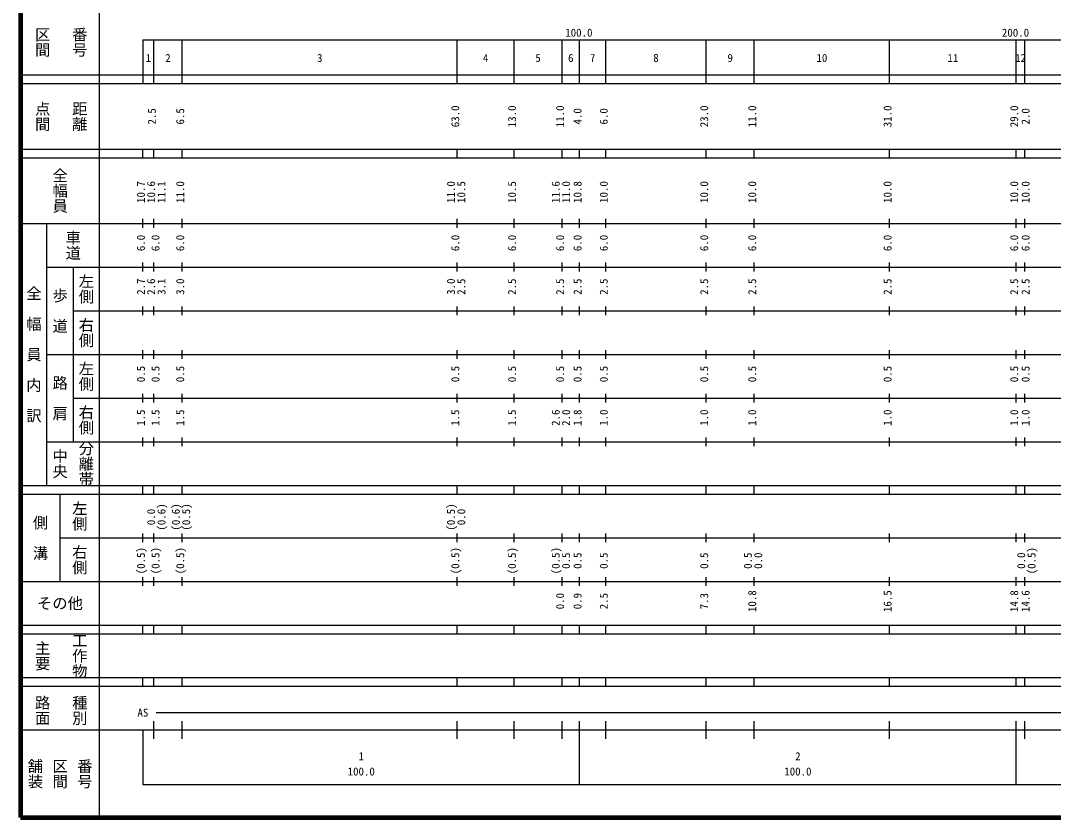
# Model space of a CAD drawing. Units: millimetres on the paper, enlarged 1000 times. Extents: x 40000 to 680000, y 20000 to 380000.
# Drawn here: x 40000 to 276508, y 20000 to 202409 of the extents above; entities that cross this region are included whole.
import ezdxf
from ezdxf.enums import TextEntityAlignment as Align

# ---------------------------------------------------------------- set-up
doc = ezdxf.new("R2010")
doc.units = ezdxf.units.MM
doc.header["$LTSCALE"] = 1000
doc.layers.add('M-TTL', color=2, linetype='Continuous', lineweight=140)
doc.layers.add('M-TTL-BAND', color=7, linetype='Continuous', lineweight=25)
doc.styles.add('@ＭＳ ゴシック', font='')
doc.styles.add('ＭＳ ゴシック', font='')
doc.styles.get('@ＭＳ ゴシック').set_extended_font_data('@MS Gothic')
doc.styles.get('ＭＳ ゴシック').set_extended_font_data('MS Gothic')

msp = doc.modelspace()

# ---------------------------------------------------------------- linework, layer by layer
at = {"layer": 'M-TTL'}
for p, q in [((40000, 380000), (40000, 20000)), ((40000, 20000), (680000, 20000))]:
    msp.add_line(p, q, dxfattribs=at)
at = {"layer": 'M-TTL-BAND'}
for p, q in [((58000, 370000), (58000, 20000)), ((68000, 198000), (579000, 198000)), ((68000, 198000), (68000, 188000)), ((70500, 188000), (70500, 198000)), ((77000, 188000), (77000, 198000)), ((140000, 188000), (140000, 198000)), ((153000, 188000), (153000, 198000)), ((164000, 188000), (164000, 198000)), ((168000, 188000), (168000, 198000)), ((174000, 188000), (174000, 198000)), ((197000, 188000), (197000, 198000)), ((208000, 188000), (208000, 198000)), ((239000, 188000), (239000, 198000)), ((268000, 188000), (268000, 198000)), ((270000, 188000), (270000, 198000)), ((40000, 190000), (579000, 190000)), ((40000, 188000), (579000, 188000)), ((40000, 173000), (579000, 173000)), ((68000, 171000), (68000, 173000)), ((70500, 171000), (70500, 173000)), ((77000, 171000), (77000, 173000)), ((140000, 171000), (140000, 173000)), ((153000, 171000), (153000, 173000)), ((164000, 171000), (164000, 173000)), ((168000, 171000), (168000, 173000)), ((174000, 171000), (174000, 173000)), ((197000, 171000), (197000, 173000)), ((208000, 171000), (208000, 173000)), ((239000, 171000), (239000, 173000)), ((268000, 171000), (268000, 173000)), ((270000, 171000), (270000, 173000)), ((40000, 171000), (579000, 171000)), ((68000, 155000), (68000, 157000)), ((70500, 155000), (70500, 157000)), ((77000, 155000), (77000, 157000)), ((140000, 155000), (140000, 157000)), ((153000, 155000), (153000, 157000)), ((164000, 155000), (164000, 157000)), ((168000, 155000), (168000, 157000)), ((174000, 155000), (174000, 157000)), ((197000, 155000), (197000, 157000)), ((208000, 155000), (208000, 157000)), ((239000, 155000), (239000, 157000)), ((268000, 155000), (268000, 157000)), ((270000, 155000), (270000, 157000)), ((40000, 156000), (579000, 156000)), ((46000, 96000), (46000, 156000)), ((68000, 145000), (68000, 147000)), ((70500, 145000), (70500, 147000)), ((77000, 145000), (77000, 147000)), ((140000, 145000), (140000, 147000)), ((153000, 145000), (153000, 147000)), ((164000, 145000), (164000, 147000)), ((168000, 145000), (168000, 147000)), ((174000, 145000), (174000, 147000)), ((197000, 145000), (197000, 147000)), ((208000, 145000), (208000, 147000)), ((239000, 145000), (239000, 147000)), ((268000, 145000), (268000, 147000)), ((270000, 145000), (270000, 147000)), ((46000, 146000), (579000, 146000)), ((52000, 146000), (52000, 106000)), ((52000, 136000), (579000, 136000)), ((68000, 135000), (68000, 137000)), ((70500, 135000), (70500, 137000)), ((77000, 135000), (77000, 137000)), ((140000, 135000), (140000, 137000)), ((153000, 135000), (153000, 137000)), ((164000, 135000), (164000, 137000)), ((168000, 135000), (168000, 137000)), ((174000, 135000), (174000, 137000)), ((197000, 135000), (197000, 137000)), ((208000, 135000), (208000, 137000)), ((239000, 135000), (239000, 137000)), ((268000, 135000), (268000, 137000)), ((270000, 135000), (270000, 137000)), ((46000, 126000), (579000, 126000)), ((68000, 125000), (68000, 127000)), ((70500, 125000), (70500, 127000)), ((77000, 125000), (77000, 127000)), ((140000, 125000), (140000, 127000)), ((153000, 125000), (153000, 127000)), ((164000, 125000), (164000, 127000)), ((168000, 125000), (168000, 127000)), ((174000, 125000), (174000, 127000)), ((197000, 125000), (197000, 127000)), ((208000, 125000), (208000, 127000)), ((239000, 125000), (239000, 127000)), ((268000, 125000), (268000, 127000)), ((270000, 125000), (270000, 127000)), ((52000, 116000), (579000, 116000)), ((68000, 115000), (68000, 117000)), ((70500, 115000), (70500, 117000)), ((77000, 115000), (77000, 117000)), ((140000, 115000), (140000, 117000)), ((153000, 115000), (153000, 117000)), ((164000, 115000), (164000, 117000)), ((168000, 115000), (168000, 117000)), ((174000, 115000), (174000, 117000)), ((197000, 115000), (197000, 117000)), ((208000, 115000), (208000, 117000)), ((239000, 115000), (239000, 117000)), ((268000, 115000), (268000, 117000)), ((270000, 115000), (270000, 117000)), ((68000, 105000), (68000, 107000)), ((70500, 105000), (70500, 107000)), ((77000, 105000), (77000, 107000)), ((140000, 105000), (140000, 107000)), ((153000, 105000), (153000, 107000)), ((164000, 105000), (164000, 107000)), ((168000, 105000), (168000, 107000)), ((174000, 105000), (174000, 107000)), ((197000, 105000), (197000, 107000)), ((208000, 105000), (208000, 107000)), ((239000, 105000), (239000, 107000)), ((268000, 105000), (268000, 107000)), ((270000, 105000), (270000, 107000)), ((46000, 106000), (579000, 106000)), ((40000, 96000), (579000, 96000)), ((68000, 94000), (68000, 96000)), ((70500, 94000), (70500, 96000)), ((77000, 94000), (77000, 96000)), ((140000, 94000), (140000, 96000)), ((153000, 94000), (153000, 96000)), ((164000, 94000), (164000, 96000)), ((168000, 94000), (168000, 96000)), ((174000, 94000), (174000, 96000)), ((197000, 94000), (197000, 96000)), ((208000, 94000), (208000, 96000)), ((239000, 94000), (239000, 96000)), ((268000, 94000), (268000, 96000)), ((270000, 94000), (270000, 96000)), ((40000, 94000), (579000, 94000)), ((49000, 94000), (49000, 74000)), ((49000, 84000), (579000, 84000)), ((68000, 83000), (68000, 85000)), ((70500, 83000), (70500, 85000)), ((77000, 83000), (77000, 85000)), ((140000, 83000), (140000, 85000)), ((153000, 83000), (153000, 85000)), ((164000, 83000), (164000, 85000)), ((168000, 83000), (168000, 85000)), ((174000, 83000), (174000, 85000)), ((197000, 83000), (197000, 85000)), ((208000, 83000), (208000, 85000)), ((239000, 83000), (239000, 85000)), ((268000, 83000), (268000, 85000)), ((270000, 83000), (270000, 85000)), ((40000, 74000), (579000, 74000)), ((68000, 73000), (68000, 75000)), ((70500, 73000), (70500, 75000)), ((77000, 73000), (77000, 75000)), ((140000, 73000), (140000, 75000)), ((153000, 73000), (153000, 75000)), ((164000, 73000), (164000, 75000)), ((168000, 73000), (168000, 75000)), ((174000, 73000), (174000, 75000)), ((197000, 73000), (197000, 75000)), ((208000, 73000), (208000, 75000)), ((239000, 73000), (239000, 75000)), ((268000, 73000), (268000, 75000)), ((270000, 73000), (270000, 75000)), ((40000, 64000), (579000, 64000)), ((68000, 62000), (68000, 64000)), ((70500, 62000), (70500, 64000)), ((77000, 62000), (77000, 64000)), ((140000, 62000), (140000, 64000)), ((153000, 62000), (153000, 64000)), ((164000, 62000), (164000, 64000)), ((168000, 62000), (168000, 64000)), ((174000, 62000), (174000, 64000)), ((197000, 62000), (197000, 64000)), ((208000, 62000), (208000, 64000)), ((239000, 62000), (239000, 64000)), ((268000, 62000), (268000, 64000)), ((270000, 62000), (270000, 64000)), ((40000, 62000), (579000, 62000)), ((40000, 52000), (579000, 52000)), ((40000, 50000), (579000, 50000)), ((68000, 50000), (68000, 52000)), ((70500, 50000), (70500, 52000)), ((77000, 50000), (77000, 52000)), ((140000, 50000), (140000, 52000)), ((153000, 50000), (153000, 52000)), ((164000, 50000), (164000, 52000)), ((168000, 50000), (168000, 52000)), ((174000, 50000), (174000, 52000)), ((197000, 50000), (197000, 52000)), ((208000, 50000), (208000, 52000)), ((239000, 50000), (239000, 52000)), ((268000, 50000), (268000, 52000)), ((270000, 50000), (270000, 52000)), ((71000, 44000), (565000, 44000)), ((70500, 38000), (70500, 42000)), ((77000, 38000), (77000, 42000)), ((140000, 38000), (140000, 42000)), ((153000, 38000), (153000, 42000)), ((164000, 38000), (164000, 42000)), ((168000, 27500), (168000, 42000)), ((174000, 38000), (174000, 42000)), ((197000, 38000), (197000, 42000)), ((208000, 38000), (208000, 42000)), ((239000, 38000), (239000, 42000)), ((268000, 27500), (268000, 42000)), ((270000, 38000), (270000, 42000)), ((40000, 40000), (579000, 40000)), ((68000, 40000), (68000, 27500)), ((68000, 27500), (579000, 27500))]:
    msp.add_line(p, q, dxfattribs=at)

# ---------------------------------------------------------------- texts
at = {"layer": 'M-TTL-BAND', "style": '@ＭＳ ゴシック'}
for s, p in [('区間', (45000, 197500)), ('番号', (53500, 197500)), ('点間', (45000, 180500)), ('距離', (53500, 180500)), ('全幅員', (49000, 163500)), ('車道', (52000, 151000)), ('左側', (55000, 141000)), ('全\u3000幅\u3000員\u3000内\u3000訳', (43000, 126000)), ('歩\u3000道', (49000, 136000)), ('右側', (55000, 131000)), ('左側', (55000, 121000)), ('路\u3000肩', (49000, 116000)), ('右側', (55000, 111000)), ('中央', (49000, 101000)), ('分離帯', (55000, 101000)), ('左側', (53500, 89000)), ('側\u3000溝', (44500, 84000)), ('右側', (53500, 79000)), ('工作物', (53500, 57000)), ('主要', (45000, 57000)), ('路面', (45000, 44500)), ('種別', (53500, 44500)), ('舗装', (43333, 30000)), ('区間', (49000, 30000)), ('番号', (54667, 30000))]:
    msp.add_text(s, height=2566, rotation=270, dxfattribs=at).set_placement(p, align=Align.MIDDLE_CENTER)
at = {"layer": 'M-TTL-BAND', "style": 'ＭＳ ゴシック'}
for s, p in [('100.0', (167844, 198195)), ('200.0', (267844, 198195)), ('1', (69250, 192405)), ('2', (73750, 192405)), ('3', (108500, 192405)), ('4', (146500, 192405)), ('5', (158500, 192405)), ('6', (166000, 192405)), ('7', (171000, 192405)), ('8', (185500, 192405)), ('9', (202500, 192405)), ('10', (223500, 192405)), ('11', (253500, 192405)), ('12', (269000, 192405)), ('AS', (68000, 42500)), ('1', (118000, 32523)), ('2', (218000, 32523)), ('100.0', (118000, 29033)), ('100.0', (218000, 29033))]:
    msp.add_text(s, height=1833, dxfattribs=at).set_placement(p, align=Align.BOTTOM_CENTER)
for s, p in [('2.5', (71500, 180500)), ('6.5', (78000, 180500)), ('63.0', (141000, 180500)), ('13.0', (154000, 180500)), ('11.0', (165000, 180500)), ('4.0', (169000, 180500)), ('6.0', (175000, 180500)), ('23.0', (198000, 180500)), ('11.0', (209000, 180500)), ('31.0', (240000, 180500)), ('29.0', (269000, 180500)), ('2.0', (271607, 180500)), ('10.7', (69000, 163174)), ('10.6', (71344, 163174)), ('11.1', (73714, 163174)), ('11.0', (78000, 163174)), ('11.0', (140000, 163174)), ('10.5', (142370, 163174)), ('10.5', (154000, 163174)), ('11.6', (164000, 163174)), ('11.0', (166370, 163174)), ('10.8', (169000, 163174)), ('10.0', (175000, 163174)), ('10.0', (198000, 163174)), ('10.0', (209000, 163174)), ('10.0', (240000, 163174)), ('10.0', (269000, 163174)), ('10.0', (271607, 163174)), ('6.0', (69000, 151500)), ('6.0', (72344, 151500)), ('6.0', (78000, 151500)), ('6.0', (141000, 151500)), ('6.0', (154000, 151500)), ('6.0', (165000, 151500)), ('6.0', (169000, 151500)), ('6.0', (175000, 151500)), ('6.0', (198000, 151500)), ('6.0', (209000, 151500)), ('6.0', (240000, 151500)), ('6.0', (269000, 151500)), ('6.0', (271607, 151500)), ('2.7', (69000, 141500)), ('2.6', (71344, 141500)), ('3.1', (73714, 141500)), ('3.0', (78000, 141500)), ('3.0', (140000, 141500)), ('2.5', (142370, 141500)), ('2.5', (154000, 141500)), ('2.5', (165000, 141500)), ('2.5', (169000, 141500)), ('2.5', (175000, 141500)), ('2.5', (198000, 141500)), ('2.5', (209000, 141500)), ('2.5', (240000, 141500)), ('2.5', (269000, 141500)), ('2.5', (271607, 141500)), ('0.5', (69000, 121500)), ('0.5', (72344, 121500)), ('0.5', (78000, 121500)), ('0.5', (141000, 121500)), ('0.5', (154000, 121500)), ('0.5', (165000, 121500)), ('0.5', (169000, 121500)), ('0.5', (175000, 121500)), ('0.5', (198000, 121500)), ('0.5', (209000, 121500)), ('0.5', (240000, 121500)), ('0.5', (269000, 121500)), ('0.5', (271607, 121500)), ('1.5', (69000, 111500)), ('1.5', (72344, 111500)), ('1.5', (78000, 111500)), ('1.5', (141000, 111500)), ('1.5', (154000, 111500)), ('2.6', (164000, 111500)), ('2.0', (166370, 111500)), ('1.8', (169000, 111500)), ('1.0', (175000, 111500)), ('1.0', (198000, 111500)), ('1.0', (209000, 111500)), ('1.0', (240000, 111500)), ('1.0', (269000, 111500)), ('1.0', (271607, 111500)), ('0.0', (71344, 88764)), ('(0.6)', (73714, 88764)), ('(0.6)', (77000, 88764)), ('(0.5)', (79370, 88764)), ('(0.5)', (140000, 88764)), ('0.0', (142370, 88764)), ('(0.5)', (69000, 78764)), ('(0.5)', (72344, 78764)), ('(0.5)', (78000, 78764)), ('(0.5)', (141000, 78764)), ('(0.5)', (154000, 78764)), ('(0.5)', (164000, 78764)), ('0.5', (166370, 78764)), ('0.5', (169000, 78764)), ('0.5', (175000, 78764)), ('0.5', (198000, 78764)), ('0.5', (208000, 78764)), ('0.0', (210370, 78764)), ('0.0', (270607, 78764)), ('(0.5)', (272977, 78764)), ('0.0', (165000, 69500)), ('0.9', (169000, 69500)), ('2.5', (175000, 69500)), ('7.3', (198000, 69500)), ('10.8', (209000, 69500)), ('16.5', (240000, 69500)), ('14.8', (269000, 69500)), ('14.6', (271607, 69500))]:
    msp.add_text(s, height=1833, rotation=90, dxfattribs=at).set_placement(p, align=Align.BOTTOM_CENTER)
msp.add_text('その他', height=2566, dxfattribs=at).set_placement((49000, 69000), align=Align.MIDDLE_CENTER)

doc.saveas('drawing.dxf')
